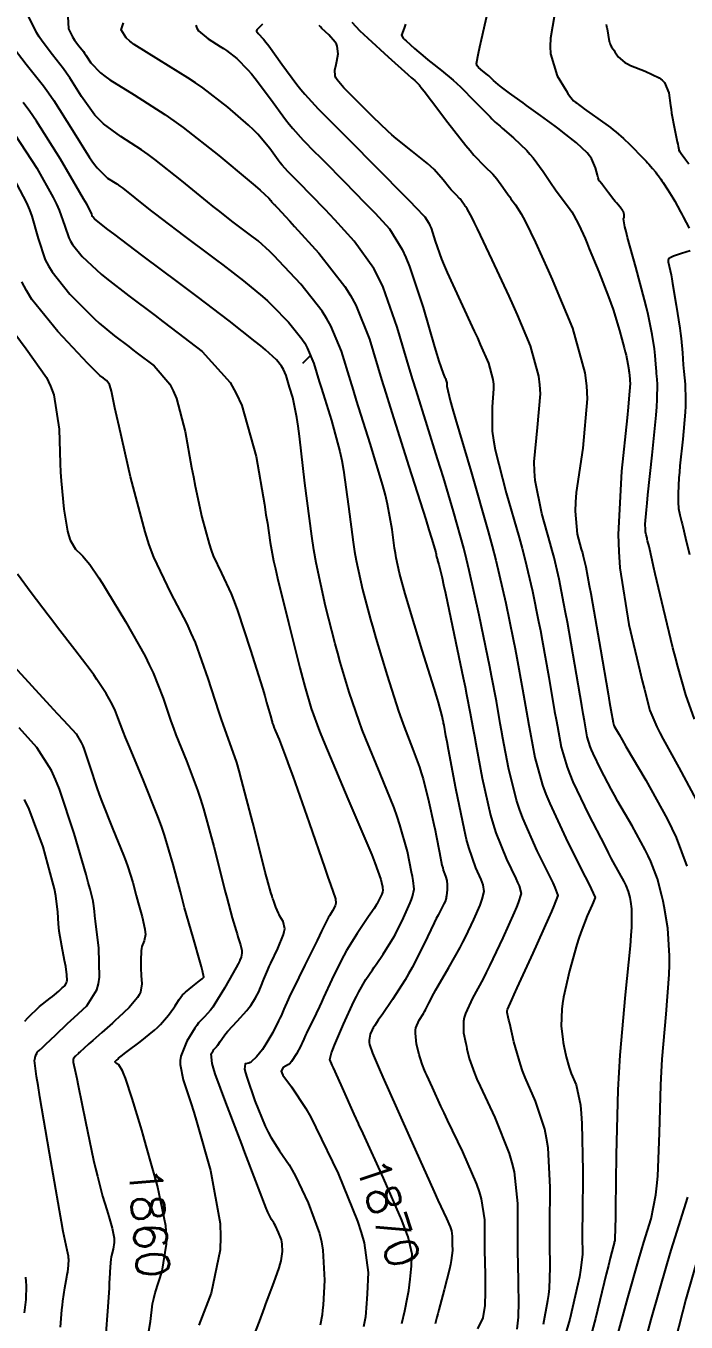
# Model space of a CAD drawing. Header units: metres. Extents: x 837117 to 838479, y 1189012 to 1191015.
# Drawn here: x 838071.7 to 838148.6, y 1189510.7 to 1189661.6 of the extents above; entities that cross this region are included whole.
import ezdxf

# ---------------------------------------------------------------- set-up
doc = ezdxf.new("R2010")
doc.units = ezdxf.units.M
doc.header["$LTSCALE"] = 0.3
for name, color, linetype in [('COTAS 10', 1, 'Continuous'), ('COTAS INT', 252, 'Continuous'), ('DRENAJE', 5, 'Continuous')]:
    doc.layers.add(name, color=color, linetype=linetype)
doc.styles.get("Standard").update_dxf_attribs({"font": 'simplex.shx'})

msp = doc.modelspace()

# ---------------------------------------------------------------- linework, layer by layer
at = {"layer": 'COTAS 10'}
for points in [[(838149.57, 1189580.88), (838148.56, 1189583.71), (838147.62, 1189587.01), (838147.34, 1189588.07), (838147.05, 1189589.18), (838145.95, 1189593.71), (838144.99, 1189597.82), (838144.79, 1189598.67), (838144.62, 1189599.4), (838144.26, 1189600.99), (838144.1, 1189601.66), (838144.06, 1189601.81), (838144.03, 1189601.95), (838143.92, 1189602.33), (838143.86, 1189602.7), (838143.84, 1189602.82), (838143.84, 1189602.97), (838143.83, 1189603.59), (838143.96, 1189605.24), (838144.03, 1189606.04), (838144.13, 1189606.99), (838144.62, 1189611.62), (838145.08, 1189616.29), (838145.16, 1189617.26), (838145.22, 1189618.1), (838145.26, 1189619.94), (838145.17, 1189620.85), (838145.14, 1189621.09), (838145.12, 1189621.34), (838145.07, 1189622.2), (838144.97, 1189623.24), (838144.93, 1189623.6), (838144.88, 1189623.99), (838144.62, 1189625.66), (838144.15, 1189627.99), (838143.95, 1189628.81), (838143.73, 1189629.7), (838142.71, 1189633.5), (838141.76, 1189636.97), (838141.59, 1189637.64), (838141.46, 1189638.19), (838141.29, 1189639.12), (838141.36, 1189639.28), (838141.37, 1189639.33), (838141.38, 1189639.39), (838141.38, 1189639.64), (838141.29, 1189639.93), (838141.24, 1189640.02), (838141.19, 1189640.12), (838140.89, 1189640.5), (838140.47, 1189641), (838140.33, 1189641.17), (838140.18, 1189641.36), (838139.54, 1189642.18), (838138.97, 1189642.93), (838138.85, 1189643.08), (838138.76, 1189643.21), (838138.5, 1189643.53), (838138.47, 1189643.57), (838138.42, 1189643.65), (838138.33, 1189643.92), (838138.29, 1189644.06), (838138.25, 1189644.23), (838138.04, 1189645.08), (838137.55, 1189646.17), (838137.32, 1189646.48), (838137.06, 1189646.8), (838135.8, 1189647.99), (838134.24, 1189649.23), (838133.8, 1189649.57), (838133.34, 1189649.92), (838131.63, 1189651.18), (838130.01, 1189652.34), (838129.61, 1189652.63), (838129.23, 1189652.9), (838128.03, 1189653.76), (838127.09, 1189654.45), (838126.88, 1189654.61), (838126.69, 1189654.77), (838126.16, 1189655.24), (838125.73, 1189655.65), (838125.6, 1189655.77), (838125.46, 1189655.89), (838124.9, 1189656.34), (838124.42, 1189656.75), (838124.33, 1189656.85), (838124.26, 1189656.94), (838124.16, 1189657.2), (838124.41, 1189658.44), (838124.57, 1189659.15), (838124.76, 1189660.01), (838125.76, 1189664.44)], [(838091.5, 1189661.68), (838091.63, 1189661.35), (838091.81, 1189661.04), (838092.93, 1189660.08), (838094.35, 1189659.21), (838094.72, 1189658.96), (838095.07, 1189658.72), (838096.28, 1189657.79), (838097.57, 1189656.5), (838097.99, 1189656.02), (838098.42, 1189655.49), (838100.2, 1189653.11), (838101.96, 1189650.7), (838102.38, 1189650.16), (838102.78, 1189649.66), (838104, 1189648.28), (838105.36, 1189646.91), (838105.86, 1189646.42), (838106.4, 1189645.87), (838108.77, 1189643.48), (838111.22, 1189640.97), (838111.81, 1189640.36), (838112.37, 1189639.78), (838114.06, 1189637.96), (838115.54, 1189635.58), (838115.96, 1189634.65), (838116.38, 1189633.59), (838117.96, 1189628.81), (838119.29, 1189624.25), (838119.56, 1189623.34), (838119.79, 1189622.58), (838120.28, 1189621.13), (838120.46, 1189620.72), (838120.51, 1189620.63), (838120.55, 1189620.54), (838120.66, 1189620.27), (838120.72, 1189620.05), (838120.73, 1189619.99), (838120.73, 1189619.92), (838120.71, 1189619.67), (838121.12, 1189617.99), (838121.39, 1189617.01), (838121.73, 1189615.82), (838123.54, 1189609.67), (838125.53, 1189602.72), (838125.99, 1189601.02), (838126.41, 1189599.41), (838127.6, 1189594.39), (838128.46, 1189590.18), (838128.67, 1189589.08), (838128.88, 1189588.01), (838129.53, 1189584.39), (838130.11, 1189581.08), (838130.27, 1189580.2), (838130.42, 1189579.35), (838130.95, 1189576.42), (838131.86, 1189573.2), (838132.25, 1189572.16), (838132.7, 1189571.05), (838134.81, 1189566.53), (838136.82, 1189562.53), (838137.2, 1189561.77), (838137.51, 1189561.14), (838138, 1189560.11), (838137.85, 1189559.73), (838137.76, 1189559.52), (838137.65, 1189559.27), (838137.07, 1189557.99), (838136.31, 1189556.04), (838136.09, 1189555.38), (838135.87, 1189554.65), (838135.01, 1189551.58), (838134.32, 1189548.5), (838134.2, 1189547.77), (838134.11, 1189547.1), (838134.05, 1189545.15), (838134.22, 1189543.64), (838134.28, 1189543.24), (838134.34, 1189542.86), (838134.6, 1189541.56), (838134.96, 1189540.32), (838135.08, 1189539.97), (838135.21, 1189539.61), (838135.79, 1189538.3), (838136.29, 1189535.96), (838136.38, 1189534.96), (838136.45, 1189533.79), (838136.54, 1189528.3), (838136.5, 1189522.85), (838136.49, 1189521.72), (838136.49, 1189520.74), (838136.5, 1189518.57), (838136.3, 1189516.73), (838136.16, 1189515.97), (838135.98, 1189515.09), (838135.06, 1189511.02), (838133.8, 1189506.79)], [(838115.5, 1189510.54), (838115.85, 1189511.99), (838116.16, 1189513.57), (838116.23, 1189513.97), (838116.29, 1189514.36), (838116.46, 1189515.67), (838116.58, 1189516.86), (838116.61, 1189517.18), (838116.63, 1189517.5), (838116.69, 1189518.61), (838116.21, 1189520.63), (838115.89, 1189521.52), (838115.48, 1189522.55), (838113.34, 1189527.46), (838110.98, 1189532.63), (838110.49, 1189533.7), (838110.44, 1189533.81), (838109.95, 1189534.9), (838108.58, 1189537.94), (838107.71, 1189539.88), (838107.53, 1189540.27), (838107.39, 1189540.6), (838107.1, 1189541.25), (838107.29, 1189542.03), (838107.44, 1189542.44), (838107.63, 1189542.93), (838108.68, 1189545.39), (838109.9, 1189548.01), (838110.19, 1189548.6), (838110.47, 1189549.14), (838111.31, 1189550.58), (838112.06, 1189551.68), (838112.28, 1189552), (838112.5, 1189552.32), (838113.33, 1189553.54), (838114.22, 1189554.94), (838114.47, 1189555.39), (838114.73, 1189555.85), (838115.68, 1189557.74), (838116.46, 1189559.5), (838116.61, 1189559.88), (838116.73, 1189560.23), (838116.93, 1189561.09), (838116.81, 1189562.11), (838116.73, 1189562.55), (838116.63, 1189563.06), (838116.13, 1189565.46), (838115.26, 1189568.57), (838114.94, 1189569.54), (838114.58, 1189570.54), (838112.96, 1189574.54), (838111.28, 1189578.6), (838110.88, 1189579.65), (838110.5, 1189580.66), (838109.34, 1189584.04), (838108.32, 1189587.5), (838108.03, 1189588.56), (838107.72, 1189589.67), (838106.59, 1189594.04), (838105.52, 1189599.07), (838105.25, 1189600.59), (838105, 1189602.17), (838104.21, 1189608.34), (838103.57, 1189613.84), (838103.41, 1189615.01), (838103.26, 1189616.01), (838102.79, 1189618.34), (838102.42, 1189619.52), (838102.33, 1189619.8), (838102.25, 1189620.07), (838102.01, 1189620.88), (838101.71, 1189621.58), (838101.6, 1189621.78), (838101.47, 1189621.98), (838100.88, 1189622.73), (838099.62, 1189623.88), (838099.07, 1189624.34), (838098.43, 1189624.86), (838095.39, 1189627.24), (838091.66, 1189630.08), (838090.58, 1189630.9), (838089.49, 1189631.72), (838085.39, 1189634.8), (838081.95, 1189637.38), (838081.28, 1189637.89), (838080.72, 1189638.32), (838079.71, 1189639.12), (838079.53, 1189639.36), (838079.49, 1189639.42), (838079.45, 1189639.49), (838079.38, 1189639.71), (838078.8, 1189640.83), (838078.44, 1189641.45), (838078.01, 1189642.21), (838075.75, 1189646.08), (838072.95, 1189650.51), (838072.19, 1189651.62), (838071.42, 1189652.68)], [(838085.89, 1189508.71), (838086.22, 1189510.76), (838086.47, 1189512.83), (838086.6, 1189513.45), (838086.76, 1189514.1), (838087.58, 1189516.61), (838088.11, 1189519.75), (838088.09, 1189520.79), (838088, 1189521.9), (838087.05, 1189526.53), (838085.74, 1189531.21), (838085.41, 1189532.35), (838085.21, 1189533.03), (838085.1, 1189533.42), (838084.1, 1189536.73), (838083.32, 1189539.07), (838083.14, 1189539.54), (838082.98, 1189539.92), (838082.54, 1189540.64), (838082.28, 1189540.81), (838082.23, 1189540.85), (838082.19, 1189540.88), (838082.11, 1189540.96), (838082.13, 1189541.02), (838082.14, 1189541.04), (838082.16, 1189541.06), (838082.24, 1189541.14), (838082.35, 1189541.24), (838082.38, 1189541.26), (838082.41, 1189541.29), (838082.52, 1189541.4), (838082.97, 1189541.76), (838083.22, 1189541.95), (838083.52, 1189542.18), (838085.04, 1189543.33), (838086.68, 1189544.66), (838087.06, 1189545), (838087.39, 1189545.32), (838088.33, 1189546.4), (838088.95, 1189547.29), (838089.09, 1189547.5), (838089.22, 1189547.7), (838089.57, 1189548.26), (838089.97, 1189548.77), (838090.13, 1189548.93), (838090.31, 1189549.1), (838091.16, 1189549.8), (838091.95, 1189550.42), (838092.1, 1189550.54), (838092.23, 1189550.65), (838092.45, 1189550.84), (838092.27, 1189551.58), (838092.15, 1189552.03), (838092, 1189552.58), (838091.18, 1189555.46), (838090.2, 1189558.92), (838089.95, 1189559.85), (838089.71, 1189560.76), (838088.88, 1189563.95), (838087.87, 1189567.36), (838087.5, 1189568.42), (838087.1, 1189569.53), (838085.33, 1189573.95), (838083.67, 1189577.92), (838083.33, 1189578.75), (838083.04, 1189579.46), (838082.44, 1189581.06), (838082.07, 1189581.99), (838081.93, 1189582.29), (838081.77, 1189582.61), (838081.06, 1189583.88), (838080, 1189585.51), (838079.62, 1189586.04), (838079.21, 1189586.61), (838077.42, 1189588.97), (838075.41, 1189591.56), (838074.86, 1189592.28), (838074.31, 1189593), (838072.33, 1189595.6), (838070.73, 1189597.75)]]:
    msp.add_lwpolyline(points, dxfattribs=at)
at = {"layer": 'COTAS INT'}
for points in [[(838133.49, 1189664.26), (838132.79, 1189660.17), (838132.76, 1189659.21), (838132.8, 1189658.33), (838133.56, 1189655.77), (838134.6, 1189654.06), (838134.82, 1189653.72), (838135.02, 1189653.44), (838135.48, 1189652.87), (838135.74, 1189652.68), (838135.81, 1189652.63), (838135.87, 1189652.59), (838136.05, 1189652.44), (838136.5, 1189652.11), (838136.72, 1189651.95), (838136.99, 1189651.76), (838138.32, 1189650.81), (838139.76, 1189649.76), (838140.1, 1189649.5), (838140.4, 1189649.26), (838141.29, 1189648.49), (838142.02, 1189647.78), (838142.44, 1189647.37), (838143.21, 1189646.57), (838143.92, 1189645.83), (838144.08, 1189645.65), (838144.24, 1189645.48), (838144.68, 1189644.98), (838145, 1189644.59), (838145.08, 1189644.5), (838145.15, 1189644.41), (838145.37, 1189644.14), (838145.64, 1189643.74), (838145.75, 1189643.57), (838145.88, 1189643.39), (838146.45, 1189642.51), (838147.03, 1189641.59), (838147.16, 1189641.38), (838147.27, 1189641.18), (838147.58, 1189640.6), (838147.93, 1189639.93), (838148.07, 1189639.67), (838148.22, 1189639.38), (838148.94, 1189638.06)], [(838124.34, 1189509.89), (838124.95, 1189511.17), (838125.17, 1189512.6), (838125.2, 1189513.13), (838125.23, 1189513.71), (838125.22, 1189516.27), (838125.16, 1189519.01), (838125.15, 1189519.71), (838125.15, 1189520.38), (838125.15, 1189522.58), (838124.76, 1189525.03), (838124.52, 1189525.86), (838124.21, 1189526.75), (838122.58, 1189530.51), (838120.81, 1189534.2), (838120.41, 1189535.05), (838120.04, 1189535.82), (838119.04, 1189538), (838118.4, 1189539.43), (838118.26, 1189539.75), (838118.14, 1189540.02), (838117.84, 1189540.7), (838117.64, 1189541.32), (838117.57, 1189541.56), (838117.5, 1189541.83), (838117.21, 1189543.06), (838117.06, 1189544.34), (838117.08, 1189544.66), (838117.12, 1189544.95), (838117.49, 1189545.84), (838117.99, 1189546.61), (838118.12, 1189546.83), (838118.24, 1189547.04), (838118.64, 1189547.82), (838119.22, 1189548.93), (838119.45, 1189549.35), (838119.72, 1189549.82), (838120.94, 1189551.96), (838122.26, 1189554.31), (838122.58, 1189554.92), (838122.89, 1189555.52), (838123.88, 1189557.55), (838124.59, 1189559.22), (838124.73, 1189559.59), (838124.85, 1189559.92), (838125.06, 1189560.8), (838124.94, 1189561.61), (838124.85, 1189561.9), (838124.74, 1189562.22), (838124.11, 1189563.59), (838123.28, 1189565.94), (838123.02, 1189566.88), (838122.77, 1189567.94), (838121.77, 1189572.79), (838120.92, 1189577.36), (838120.76, 1189578.24), (838120.62, 1189578.96), (838120.4, 1189580.18), (838120.35, 1189580.43), (838120.33, 1189580.54), (838120.3, 1189580.66), (838120.18, 1189581.23), (838119.74, 1189582.82), (838119.51, 1189583.59), (838119.24, 1189584.49), (838117.87, 1189588.92), (838116.45, 1189593.55), (838116.15, 1189594.57), (838115.88, 1189595.49), (838115.21, 1189597.87), (838114.83, 1189599.67), (838114.74, 1189600.21), (838114.65, 1189600.78), (838114.36, 1189602.98), (838113.82, 1189605.93), (838113.57, 1189606.96), (838113.27, 1189608.1), (838111.8, 1189612.98), (838110.22, 1189617.97), (838109.85, 1189619.17), (838109.5, 1189620.3), (838108.48, 1189623.71), (838107.24, 1189626.67), (838106.76, 1189627.51), (838106.21, 1189628.37), (838103.71, 1189631.52), (838101.18, 1189634.25), (838100.62, 1189634.83), (838100.11, 1189635.34), (838098.76, 1189636.57), (838097.72, 1189637.36), (838097.42, 1189637.59), (838097.1, 1189637.83), (838095.86, 1189638.76), (838094.15, 1189640.09), (838093.54, 1189640.58), (838092.86, 1189641.13), (838089.88, 1189643.56), (838086.73, 1189646.05), (838085.94, 1189646.63), (838085.19, 1189647.17), (838082.78, 1189648.72), (838080.75, 1189650.19), (838080.25, 1189650.68), (838079.76, 1189651.2), (838078.21, 1189653.36), (838076.83, 1189655.56), (838076.46, 1189656.1), (838076.09, 1189656.61), (838074.81, 1189658.21), (838073.6, 1189659.8), (838073.27, 1189660.31), (838072.96, 1189660.84), (838071.88, 1189663.03)], [(838076.59, 1189662.69), (838076.68, 1189661.24), (838077.13, 1189660.34), (838077.25, 1189660.13), (838077.39, 1189659.92), (838077.88, 1189659.27), (838078.41, 1189658.61), (838078.56, 1189658.41), (838078.71, 1189658.19), (838079.27, 1189657.29), (838080.39, 1189656.13), (838080.9, 1189655.74), (838081.49, 1189655.32), (838084.33, 1189653.56), (838087.9, 1189651.3), (838088.95, 1189650.56), (838090.04, 1189649.77), (838094.19, 1189646.51), (838097.73, 1189643.57), (838098.42, 1189642.98), (838098.99, 1189642.49), (838100.02, 1189641.53), (838100.23, 1189641.25), (838100.28, 1189641.19), (838100.32, 1189641.13), (838100.47, 1189640.97), (838100.63, 1189640.81), (838100.69, 1189640.75), (838100.75, 1189640.69), (838101.03, 1189640.41), (838101.96, 1189639.4), (838102.43, 1189638.88), (838103, 1189638.26), (838105.84, 1189635.12), (838108.84, 1189631.27), (838109.51, 1189630.19), (838110.12, 1189629.1), (838111.72, 1189625.12), (838113.13, 1189620.41), (838113.61, 1189618.85), (838114.12, 1189617.19), (838116.31, 1189610.29), (838118.27, 1189604.14), (838118.64, 1189602.94), (838118.95, 1189601.97), (838119.44, 1189600.29), (838119.47, 1189600.08), (838119.48, 1189600.02), (838119.49, 1189599.97), (838119.53, 1189599.79), (838119.59, 1189599.55), (838119.62, 1189599.46), (838119.65, 1189599.36), (838119.79, 1189598.9), (838120.17, 1189597.32), (838120.34, 1189596.51), (838120.55, 1189595.54), (838121.58, 1189590.7), (838122.62, 1189585.71), (838122.84, 1189584.66), (838123.03, 1189583.74), (838123.44, 1189581.58), (838123.78, 1189579.67), (838123.93, 1189578.9), (838124.09, 1189578.02), (838124.83, 1189574), (838125.8, 1189569.69), (838126.1, 1189568.64), (838126.42, 1189567.65), (838127.68, 1189564.57), (838128.76, 1189562.32), (838128.97, 1189561.85), (838129.13, 1189561.46), (838129.37, 1189560.57), (838129.02, 1189559.51), (838128.82, 1189559), (838128.56, 1189558.39), (838127.24, 1189555.42), (838125.7, 1189552.16), (838125.31, 1189551.38), (838124.94, 1189550.64), (838123.72, 1189548.39), (838122.88, 1189546.6), (838122.74, 1189546.15), (838122.65, 1189545.73), (838122.65, 1189544.35), (838122.92, 1189543.14), (838123, 1189542.82), (838123.07, 1189542.5), (838123.33, 1189541.39), (838123.94, 1189539.67), (838124.23, 1189538.97), (838124.59, 1189538.17), (838126.31, 1189534.49), (838127.99, 1189530.33), (838128.3, 1189529.24), (838128.56, 1189528.16), (838128.94, 1189524.49), (838128.94, 1189520.97), (838128.94, 1189520), (838128.95, 1189519.02), (838129.02, 1189515.51), (838129.05, 1189512.5), (838129.04, 1189511.85), (838129.02, 1189511.27), (838128.86, 1189509.86)], [(838109.68, 1189662.05), (838110.61, 1189661.04), (838111.03, 1189660.63), (838111.53, 1189660.16), (838113.91, 1189658), (838116.19, 1189655.95), (838116.63, 1189655.56), (838116.98, 1189655.24), (838117.53, 1189654.69), (838117.55, 1189654.62), (838117.57, 1189654.6), (838117.58, 1189654.57), (838117.69, 1189654.48), (838118.26, 1189653.79), (838118.57, 1189653.38), (838118.94, 1189652.89), (838120.86, 1189650.35), (838122.94, 1189647.66), (838123.43, 1189647.07), (838123.87, 1189646.55), (838125.15, 1189645.23), (838126.09, 1189644.33), (838126.32, 1189644.07), (838126.55, 1189643.81), (838127.26, 1189642.83), (838127.88, 1189641.91), (838128.04, 1189641.68), (838128.19, 1189641.46), (838128.71, 1189640.78), (838129.37, 1189639.73), (838129.61, 1189639.29), (838129.88, 1189638.78), (838131.06, 1189636.39), (838132.53, 1189633.13), (838132.99, 1189632.08), (838133.47, 1189630.96), (838135.37, 1189626.39), (838136.79, 1189621.2), (838136.97, 1189619.7), (838137.05, 1189618.17), (838136.56, 1189612.42), (838135.79, 1189607.27), (838135.69, 1189606.13), (838135.65, 1189605.1), (838135.88, 1189602.42), (838136.38, 1189600.68), (838136.5, 1189600.25), (838136.6, 1189599.85), (838136.9, 1189598.6), (838137.3, 1189596.46), (838137.47, 1189595.5), (838137.67, 1189594.39), (838138.6, 1189589.03), (838139.49, 1189583.83), (838139.67, 1189582.82), (838139.81, 1189581.98), (838140.08, 1189580.51), (838140.14, 1189580.28), (838140.15, 1189580.23), (838140.16, 1189580.19), (838140.19, 1189580.08), (838140.77, 1189579.08), (838141.13, 1189578.47), (838141.57, 1189577.71), (838143.89, 1189573.78), (838146.37, 1189569.28), (838146.92, 1189568.17), (838147.41, 1189567.11), (838148.68, 1189563.78)], [(838131.96, 1189510.44), (838132.5, 1189513.18), (838132.6, 1189513.91), (838132.68, 1189514.61), (838132.76, 1189517.04), (838132.72, 1189519.88), (838132.72, 1189520.86), (838132.72, 1189521.91), (838132.74, 1189526.4), (838132.51, 1189530.98), (838132.34, 1189532.09), (838132.14, 1189533.15), (838131.05, 1189536.4), (838129.83, 1189539.18), (838129.55, 1189539.93), (838129.29, 1189540.68), (838128.53, 1189543.32), (838128.04, 1189545.43), (838127.95, 1189545.83), (838127.87, 1189546.17), (838127.75, 1189546.74), (838127.75, 1189546.84), (838127.75, 1189546.88), (838127.76, 1189546.92), (838127.8, 1189547.08), (838128.28, 1189548.2), (838128.57, 1189548.84), (838128.92, 1189549.62), (838130.76, 1189553.65), (838132.59, 1189557.7), (838132.94, 1189558.5), (838133.22, 1189559.15), (838133.68, 1189560.34), (838133.32, 1189561.3), (838133.09, 1189561.81), (838132.79, 1189562.43), (838131.25, 1189565.55), (838129.56, 1189569.35), (838129.18, 1189570.4), (838128.83, 1189571.44), (838127.89, 1189575.21), (838127.25, 1189578.68), (838127.09, 1189579.55), (838126.95, 1189580.37), (838126.49, 1189582.99), (838125.94, 1189585.94), (838125.73, 1189586.98), (838125.51, 1189588.11), (838124.5, 1189592.99), (838123.34, 1189598.18), (838123.01, 1189599.51), (838122.69, 1189600.8), (838121.51, 1189605.07), (838120.32, 1189609.02), (838119.98, 1189610.11), (838119.65, 1189611.19), (838118.42, 1189615.07), (838117.14, 1189619.18), (838116.77, 1189620.4), (838116.39, 1189621.67), (838114.96, 1189626.54), (838113.3, 1189631.19), (838112.77, 1189632.31), (838112.21, 1189633.36), (838109.95, 1189636.54), (838107.68, 1189639.02), (838107.12, 1189639.62), (838106.59, 1189640.19), (838104.9, 1189641.94), (838103.57, 1189643.28), (838103.27, 1189643.58), (838103, 1189643.86), (838102.23, 1189644.63), (838101.55, 1189645.39), (838101.33, 1189645.67), (838101.09, 1189645.98), (838100.11, 1189647.32), (838098.71, 1189648.99), (838098.2, 1189649.5), (838097.65, 1189650.04), (838095.23, 1189652.15), (838092.33, 1189654.37), (838091.47, 1189654.97), (838090.59, 1189655.56), (838087.18, 1189657.66), (838084.33, 1189659.44), (838083.81, 1189659.83), (838083.39, 1189660.19), (838082.83, 1189661.12), (838083.07, 1189661.95)], [(838099.26, 1189661.81), (838098.87, 1189661.41), (838098.59, 1189661.12), (838098.57, 1189661.04), (838098.57, 1189660.97), (838098.76, 1189660.73), (838099.39, 1189660.04), (838099.67, 1189659.69), (838099.99, 1189659.26), (838101.52, 1189657.15), (838103.28, 1189654.78), (838103.74, 1189654.2), (838104.2, 1189653.65), (838105.76, 1189651.94), (838107.73, 1189649.97), (838108.44, 1189649.25), (838109.22, 1189648.46), (838112.64, 1189645.01), (838115.85, 1189641.76), (838116.5, 1189641.1), (838117.05, 1189640.53), (838118.17, 1189639.37), (838118.63, 1189638.64), (838118.75, 1189638.35), (838118.89, 1189638.03), (838119.37, 1189636.55), (838120.12, 1189634.43), (838120.42, 1189633.7), (838120.76, 1189632.9), (838122.31, 1189629.5), (838123.91, 1189626.07), (838124.28, 1189625.26), (838124.62, 1189624.51), (838125.56, 1189622.31), (838126.08, 1189620.44), (838126.14, 1189619.89), (838126.17, 1189619.34), (838126, 1189617.25), (838126.01, 1189614.41), (838126.16, 1189613.38), (838126.37, 1189612.25), (838127.65, 1189607.25), (838129.15, 1189602.04), (838129.49, 1189600.76), (838129.81, 1189599.55), (838130.7, 1189595.79), (838131.41, 1189592.25), (838131.61, 1189591.19), (838131.82, 1189590.09), (838132.58, 1189585.79), (838133.27, 1189581.78), (838133.44, 1189580.86), (838133.59, 1189580.01), (838134.02, 1189577.63), (838134.72, 1189575.3), (838135.04, 1189574.49), (838135.41, 1189573.6), (838137.23, 1189569.78), (838139.1, 1189566.12), (838139.51, 1189565.33), (838139.87, 1189564.64), (838140.8, 1189562.95), (838141.34, 1189561.97), (838141.45, 1189561.73), (838141.56, 1189561.51), (838141.83, 1189560.8), (838142.01, 1189560.11), (838142.05, 1189559.9), (838142.1, 1189559.67), (838142.24, 1189558.79), (838142.21, 1189556.68), (838142.14, 1189555.68), (838142.05, 1189554.51), (838141.49, 1189548.79), (838140.88, 1189541.75), (838140.76, 1189539.74), (838140.65, 1189537.71), (838140.44, 1189530.17), (838140.36, 1189523.95), (838140.34, 1189522.75), (838140.33, 1189521.78), (838140.28, 1189520.17), (838140.22, 1189520), (838140.21, 1189519.94), (838140.19, 1189519.88), (838140.11, 1189519.6), (838139.74, 1189518.11), (838139.54, 1189517.28), (838139.29, 1189516.27), (838138.03, 1189511.1), (838136.6, 1189505.77)], [(838140.56, 1189508.96), (838141.8, 1189513.51), (838143.08, 1189518.01), (838143.38, 1189519.05), (838143.66, 1189520), (838144.5, 1189522.7), (838145.07, 1189525.51), (838145.19, 1189526.54), (838145.29, 1189527.68), (838145.48, 1189532.7), (838145.63, 1189538.3), (838145.71, 1189539.81), (838145.8, 1189541.3), (838146.25, 1189546.53), (838146.61, 1189551.17), (838146.65, 1189552.29), (838146.65, 1189553.34), (838146.44, 1189556.53), (838146.02, 1189559.06), (838145.89, 1189559.7), (838145.76, 1189560.31), (838145.25, 1189562.29), (838144.48, 1189564.32), (838144.17, 1189564.97), (838143.83, 1189565.66), (838142.29, 1189568.45), (838140.64, 1189571.3), (838140.23, 1189572.03), (838139.85, 1189572.73), (838138.65, 1189575.01), (838137.76, 1189576.87), (838137.58, 1189577.31), (838137.42, 1189577.7), (838137.08, 1189578.84), (838136.75, 1189580.68), (838136.61, 1189581.51), (838136.44, 1189582.49), (838135.63, 1189587.2), (838134.76, 1189592.16), (838134.55, 1189593.29), (838134.36, 1189594.32), (838133.8, 1189597.2), (838133.21, 1189599.7), (838133, 1189600.51), (838132.77, 1189601.36), (838131.77, 1189604.84), (838131.01, 1189608.68), (838130.93, 1189609.75), (838130.9, 1189610.84), (838131.28, 1189614.84), (838131.61, 1189618.75), (838131.55, 1189619.8), (838131.43, 1189620.82), (838130.47, 1189624.35), (838128.94, 1189627.95), (838128.47, 1189629.02), (838127.97, 1189630.12), (838126.02, 1189634.35), (838124.29, 1189637.95), (838123.95, 1189638.66), (838123.66, 1189639.24), (838123.11, 1189640.28), (838122.92, 1189640.52), (838122.87, 1189640.6), (838122.81, 1189640.68), (838122.59, 1189641.01), (838122.34, 1189641.36), (838122.26, 1189641.45), (838122.17, 1189641.54), (838121.84, 1189641.87), (838121.38, 1189642.34), (838121.22, 1189642.52), (838121.05, 1189642.73), (838120.31, 1189643.69), (838119.25, 1189644.88), (838118.88, 1189645.23), (838118.47, 1189645.59), (838116.74, 1189646.99), (838114.84, 1189648.49), (838114.34, 1189648.91), (838113.84, 1189649.35), (838112.14, 1189650.97), (838110.61, 1189652.51), (838110.23, 1189652.89), (838109.87, 1189653.25), (838108.73, 1189654.4), (838107.95, 1189655.33), (838107.81, 1189655.56), (838107.72, 1189655.78), (838107.67, 1189656.45), (838107.85, 1189657.09), (838107.89, 1189657.29), (838107.93, 1189657.5), (838108.06, 1189658.34), (838107.96, 1189659.23), (838107.87, 1189659.47), (838107.73, 1189659.71), (838107, 1189660.55), (838106.19, 1189661.3), (838106.01, 1189661.48), (838105.85, 1189661.64)], [(838115.93, 1189661.8), (838115.74, 1189661.33), (838115.43, 1189660.5), (838115.65, 1189660.18), (838115.8, 1189660.03), (838115.98, 1189659.85), (838116.96, 1189658.97), (838118.19, 1189657.93), (838118.53, 1189657.65), (838118.87, 1189657.38), (838120.1, 1189656.4), (838121.45, 1189655.27), (838121.87, 1189654.89), (838122.3, 1189654.49), (838124, 1189652.81), (838125.46, 1189651.31), (838125.75, 1189651.02), (838125.98, 1189650.78), (838126.37, 1189650.4), (838126.72, 1189650.09), (838126.93, 1189649.92), (838127.18, 1189649.7), (838128.5, 1189648.56), (838130.02, 1189647.1), (838130.4, 1189646.68), (838130.76, 1189646.25), (838131.93, 1189644.66), (838132.94, 1189643.14), (838133.2, 1189642.76), (838133.46, 1189642.4), (838134.31, 1189641.28), (838135.08, 1189640.23), (838135.28, 1189639.93), (838135.46, 1189639.61), (838136.09, 1189638.42), (838136.81, 1189636.83), (838137.05, 1189636.27), (838137.31, 1189635.65), (838138.42, 1189632.96), (838139.54, 1189630.07), (838139.81, 1189629.31), (838140.07, 1189628.58), (838140.83, 1189626.12), (838141.38, 1189624.11), (838141.49, 1189623.66), (838141.59, 1189623.26), (838141.81, 1189622.22), (838141.91, 1189621.56), (838141.93, 1189621.41), (838141.95, 1189621.27), (838141.99, 1189620.86), (838142.01, 1189620.52), (838142.03, 1189620.33), (838142.06, 1189619.98), (838141.93, 1189618.19), (838141.84, 1189617.19), (838141.71, 1189615.97), (838141.06, 1189609.76), (838140.68, 1189602.37), (838140.74, 1189600.41), (838140.86, 1189598.5), (838141.9, 1189591.9), (838143.18, 1189586.5), (838143.46, 1189585.34), (838143.72, 1189584.33), (838144.37, 1189581.9), (838145.17, 1189579.98), (838145.51, 1189579.29), (838145.9, 1189578.54), (838147.74, 1189575.27), (838149.74, 1189571.48)], [(838139.27, 1189661.75), (838139.33, 1189661.52), (838139.35, 1189661.4), (838139.38, 1189661.26), (838139.49, 1189660.53), (838139.63, 1189659.78), (838139.68, 1189659.61), (838139.72, 1189659.47), (838139.89, 1189659.13), (838140.12, 1189658.83), (838140.2, 1189658.72), (838140.29, 1189658.59), (838140.68, 1189658.01), (838141.43, 1189657.35), (838141.75, 1189657.17), (838142.11, 1189656.99), (838143.82, 1189656.33), (838145.46, 1189655.55), (838145.79, 1189655.28), (838146.05, 1189655), (838146.56, 1189653.79), (838146.75, 1189652.33), (838146.82, 1189651.89), (838146.89, 1189651.44), (838147.23, 1189649.64), (838147.54, 1189648.11), (838147.6, 1189647.81), (838147.65, 1189647.58), (838147.72, 1189647.19), (838147.73, 1189647.16), (838147.73, 1189647.16), (838147.73, 1189647.15), (838147.74, 1189647.11), (838147.86, 1189646.94), (838147.93, 1189646.84), (838148.01, 1189646.73), (838148.44, 1189646.15), (838148.89, 1189645.55)], [(838069.84, 1189659.61), (838071.74, 1189657.14), (838073.78, 1189654.6), (838074.37, 1189653.79), (838074.96, 1189652.93), (838077.14, 1189649.44), (838079.13, 1189646.27), (838079.59, 1189645.62), (838080.02, 1189645.07), (838081.24, 1189643.88), (838082.31, 1189643.19), (838082.64, 1189642.95), (838082.99, 1189642.69), (838084.39, 1189641.58), (838086.2, 1189640.14), (838086.81, 1189639.66), (838087.47, 1189639.16), (838090.23, 1189637.07), (838093.15, 1189634.89), (838093.9, 1189634.32), (838094.63, 1189633.77), (838097.07, 1189631.9), (838099.27, 1189630.1), (838099.84, 1189629.58), (838100.4, 1189629.06), (838102.29, 1189627.12), (838103.84, 1189625.17), (838104.18, 1189624.65), (838104.48, 1189624.13), (838105.25, 1189622.29), (838105.88, 1189620.18), (838106.09, 1189619.49), (838106.32, 1189618.74), (838107.3, 1189615.66), (838108.26, 1189612.05), (838108.49, 1189610.99), (838108.7, 1189609.89), (838109.29, 1189605.66), (838109.82, 1189601.47), (838109.99, 1189600.4), (838110.17, 1189599.37), (838110.9, 1189595.96), (838111.83, 1189592.5), (838112.13, 1189591.44), (838112.45, 1189590.33), (838113.77, 1189585.96), (838115.11, 1189581.82), (838115.44, 1189580.85), (838115.75, 1189579.97), (838116.73, 1189577.46), (838117.54, 1189575.3), (838117.75, 1189574.64), (838117.96, 1189573.95), (838118.64, 1189571.25), (838119.21, 1189568.6), (838119.35, 1189567.95), (838119.48, 1189567.33), (838119.86, 1189565.37), (838120.16, 1189563.89), (838120.24, 1189563.57), (838120.31, 1189563.29), (838120.55, 1189562.61), (838120.71, 1189562.11), (838120.73, 1189561.94), (838120.75, 1189561.77), (838120.75, 1189561.03), (838120.68, 1189560.33), (838120.65, 1189560.18), (838120.63, 1189560.04), (838120.52, 1189559.67), (838120.39, 1189559.4), (838120.35, 1189559.32), (838120.3, 1189559.24), (838120.13, 1189558.92), (838119.7, 1189558.08), (838119.49, 1189557.67), (838119.26, 1189557.17), (838118.09, 1189554.74), (838116.68, 1189551.95), (838116.28, 1189551.24), (838115.88, 1189550.54), (838114.41, 1189548.24), (838113.18, 1189546.47), (838112.94, 1189546.12), (838112.73, 1189545.82), (838112.33, 1189545.23), (838112.16, 1189544.94), (838112.1, 1189544.83), (838112.04, 1189544.72), (838111.8, 1189544.19), (838111.68, 1189543.49), (838111.69, 1189543.25), (838111.73, 1189543.01), (838112.06, 1189541.99), (838112.99, 1189539.82), (838113.42, 1189538.86), (838113.92, 1189537.73), (838116.33, 1189532.35), (838118.74, 1189526.97), (838119.25, 1189525.85), (838119.69, 1189524.89), (838120.68, 1189522.75), (838121.1, 1189521.77), (838121.18, 1189521.53), (838121.25, 1189521.32), (838121.35, 1189520.68), (838121.35, 1189520.1), (838121.35, 1189519.93), (838121.35, 1189519.74), (838121.37, 1189519.02), (838121.23, 1189517.85), (838121.14, 1189517.39), (838121.03, 1189516.86), (838120.41, 1189514.44), (838119.78, 1189512.11), (838119.66, 1189511.65), (838119.56, 1189511.26), (838119.36, 1189510.5)], [(838070.45, 1189648.95), (838073, 1189645.02), (838074.91, 1189641.6), (838075.29, 1189640.83), (838075.61, 1189640.14), (838076.26, 1189638.28), (838076.72, 1189636.93), (838076.92, 1189636.54), (838077.16, 1189636.16), (838078.28, 1189634.75), (838079.93, 1189633.18), (838080.5, 1189632.7), (838081.11, 1189632.19), (838083.7, 1189630.17), (838086.77, 1189627.86), (838087.68, 1189627.17), (838088.62, 1189626.46), (838092.23, 1189623.7), (838095.49, 1189620.06), (838096.21, 1189618.79), (838096.85, 1189617.41), (838098.52, 1189611.46), (838099.48, 1189605.86), (838099.67, 1189604.69), (838099.83, 1189603.69), (838100.16, 1189601.46), (838100.56, 1189599.33), (838100.77, 1189598.4), (838101.02, 1189597.31), (838102.28, 1189592.13), (838103.63, 1189586.84), (838103.93, 1189585.69), (838104.2, 1189584.67), (838104.92, 1189582.13), (838105.89, 1189579.5), (838106.32, 1189578.44), (838106.82, 1189577.22), (838109.2, 1189571.62), (838111.52, 1189566.18), (838111.98, 1189565.08), (838112.35, 1189564.14), (838113.05, 1189562.21), (838113.2, 1189561.53), (838113.22, 1189561.39), (838113.25, 1189561.27), (838113.28, 1189560.98), (838113.22, 1189560.73), (838113.19, 1189560.63), (838113.15, 1189560.52), (838112.93, 1189560.03), (838112.66, 1189559.49), (838112.59, 1189559.36), (838112.51, 1189559.24), (838112.26, 1189558.84), (838111.81, 1189558.18), (838111.61, 1189557.89), (838111.39, 1189557.55), (838110.29, 1189555.94), (838109.05, 1189553.95), (838108.73, 1189553.37), (838108.41, 1189552.79), (838107.34, 1189550.58), (838106.38, 1189548.46), (838106.14, 1189547.93), (838105.9, 1189547.42), (838105.12, 1189545.8), (838104.52, 1189544.58), (838104.4, 1189544.33), (838104.29, 1189544.11), (838104.08, 1189543.62), (838103.89, 1189543.21), (838103.81, 1189543.04), (838103.71, 1189542.84), (838103.23, 1189541.91), (838102.65, 1189541.01), (838102.48, 1189540.82), (838102.31, 1189540.67), (838101.69, 1189540.34), (838101.44, 1189539.91), (838101.52, 1189539.69), (838101.65, 1189539.42), (838102.64, 1189538.08), (838104.31, 1189535.55), (838104.88, 1189534.53), (838105.49, 1189533.36), (838108.06, 1189528), (838110.34, 1189522.42), (838110.77, 1189521.11), (838111.1, 1189519.92), (838111.57, 1189516.45), (838111.44, 1189513.97), (838111.41, 1189513.39), (838111.37, 1189512.85), (838111.24, 1189511.29), (838111.01, 1189510.15)], [(838070.25, 1189643.96), (838071.8, 1189640.98), (838072.14, 1189640.2), (838072.43, 1189639.44), (838073.15, 1189636.85), (838073.98, 1189634.36), (838074.35, 1189633.66), (838074.79, 1189632.96), (838076.85, 1189630.38), (838079.15, 1189628.04), (838079.72, 1189627.5), (838080.26, 1189626.99), (838082.02, 1189625.53), (838083.69, 1189624.28), (838084.18, 1189623.9), (838084.69, 1189623.51), (838086.66, 1189622.01), (838088.46, 1189619.89), (838088.87, 1189619.1), (838089.24, 1189618.23), (838090.25, 1189614.39), (838091.01, 1189610.18), (838091.23, 1189609.08), (838091.44, 1189608.01), (838092.22, 1189604.39), (838093.04, 1189601.3), (838093.28, 1189600.57), (838093.53, 1189599.89), (838094.48, 1189597.88), (838095.61, 1189595.49), (838095.96, 1189594.58), (838096.34, 1189593.55), (838097.88, 1189588.93), (838099.25, 1189584.5), (838099.52, 1189583.6), (838099.75, 1189582.84), (838100.21, 1189581.26), (838100.35, 1189580.7), (838100.39, 1189580.58), (838100.41, 1189580.47), (838100.49, 1189580.21), (838100.63, 1189579.85), (838100.7, 1189579.69), (838100.78, 1189579.49), (838101.19, 1189578.53), (838102.03, 1189576.35), (838102.38, 1189575.37), (838102.79, 1189574.24), (838104.69, 1189568.83), (838106.52, 1189563.55), (838106.89, 1189562.5), (838107.19, 1189561.63), (838107.76, 1189559.98), (838107.81, 1189559.47), (838107.78, 1189559.32), (838107.74, 1189559.16), (838107.43, 1189558.56), (838107.05, 1189557.97), (838106.96, 1189557.82), (838106.87, 1189557.68), (838106.64, 1189557.2), (838106.15, 1189556.18), (838105.91, 1189555.69), (838105.62, 1189555.11), (838104.21, 1189552.26), (838102.79, 1189549.37), (838102.5, 1189548.77), (838102.26, 1189548.26), (838101.75, 1189547.11), (838101.42, 1189546.34), (838101.29, 1189546.06), (838101.14, 1189545.75), (838100.45, 1189544.41), (838099.67, 1189543.04), (838099.47, 1189542.72), (838099.27, 1189542.42), (838098.57, 1189541.56), (838097.96, 1189541), (838097.82, 1189540.91), (838097.68, 1189540.83), (838097.24, 1189540.74), (838097.18, 1189540.12), (838097.28, 1189539.7), (838097.43, 1189539.19), (838098.38, 1189536.45), (838099.59, 1189533.48), (838099.91, 1189532.81), (838100.22, 1189532.21), (838101.26, 1189530.61), (838102.37, 1189528.98), (838102.72, 1189528.36), (838103.09, 1189527.67), (838104.6, 1189524.57), (838105.89, 1189521.01), (838106.12, 1189520.04), (838106.3, 1189519.07), (838106.5, 1189515.58), (838106.33, 1189512.67), (838106.27, 1189512.06), (838106.21, 1189511.53), (838105.98, 1189510.32)], [(838149.06, 1189635.39), (838148.05, 1189635.11), (838147.12, 1189634.78), (838146.94, 1189634.71), (838146.79, 1189634.64), (838146.51, 1189634.48), (838146.48, 1189634.29), (838146.49, 1189634.21), (838146.5, 1189634.11), (838146.61, 1189633.64), (838146.83, 1189632.6), (838146.92, 1189632.15), (838147.01, 1189631.62), (838147.43, 1189629.09), (838147.84, 1189626.41), (838147.92, 1189625.78), (838147.99, 1189625.21), (838148.15, 1189623.53), (838148.24, 1189622.15), (838148.27, 1189621.76), (838148.31, 1189621.36), (838148.45, 1189619.9), (838148.51, 1189618.01), (838148.49, 1189617.34), (838148.45, 1189616.62), (838148.18, 1189613.48), (838147.86, 1189610.36), (838147.8, 1189609.64), (838147.75, 1189608.99), (838147.66, 1189607.17), (838147.67, 1189605.93), (838147.69, 1189605.65), (838147.71, 1189605.39), (838147.85, 1189604.66), (838148.06, 1189603.9), (838148.13, 1189603.63), (838148.2, 1189603.32), (838148.52, 1189601.97), (838148.96, 1189600.04)], [(838098.3, 1189509.16), (838098.9, 1189510.76), (838099.49, 1189512.35), (838099.67, 1189512.83), (838099.85, 1189513.32), (838100.58, 1189515.24), (838101.21, 1189517.02), (838101.33, 1189517.44), (838101.43, 1189517.82), (838101.61, 1189518.91), (838101.56, 1189519.77), (838101.52, 1189520.01), (838101.46, 1189520.25), (838101.14, 1189521.13), (838100.77, 1189521.9), (838100.68, 1189522.08), (838100.59, 1189522.23), (838100.31, 1189522.63), (838099.88, 1189523.49), (838099.7, 1189523.93), (838099.49, 1189524.45), (838098.48, 1189527.08), (838097.22, 1189530.43), (838096.85, 1189531.41), (838096.46, 1189532.42), (838094.98, 1189536.27), (838093.77, 1189539.57), (838093.56, 1189540.24), (838093.41, 1189540.8), (838093.29, 1189541.91), (838093.51, 1189542.26), (838093.57, 1189542.34), (838093.62, 1189542.41), (838093.77, 1189542.57), (838093.94, 1189542.76), (838094, 1189542.84), (838094.06, 1189542.93), (838094.32, 1189543.36), (838094.8, 1189544.03), (838095, 1189544.27), (838095.23, 1189544.54), (838096.32, 1189545.72), (838097.43, 1189546.96), (838097.67, 1189547.26), (838097.89, 1189547.54), (838098.47, 1189548.43), (838098.86, 1189549.23), (838098.97, 1189549.46), (838099.07, 1189549.7), (838099.42, 1189550.6), (838099.87, 1189551.71), (838100.04, 1189552.09), (838100.22, 1189552.49), (838101.04, 1189554.18), (838101.71, 1189555.8), (838101.8, 1189556.16), (838101.85, 1189556.49), (838101.69, 1189557.33), (838101.3, 1189557.95), (838101.2, 1189558.13), (838101.11, 1189558.31), (838100.83, 1189559), (838100.62, 1189559.58), (838100.58, 1189559.69), (838100.55, 1189559.79), (838100.48, 1189559.97), (838100.43, 1189560.11), (838100.41, 1189560.19), (838100.38, 1189560.27), (838100.23, 1189560.7), (838099.8, 1189562.26), (838099.59, 1189563.06), (838099.34, 1189564.02), (838098.14, 1189568.82), (838096.84, 1189573.8), (838096.54, 1189574.87), (838096.27, 1189575.82), (838095.48, 1189578.14), (838094.72, 1189580.17), (838094.45, 1189580.94), (838094.17, 1189581.79), (838092.95, 1189585.6), (838091.45, 1189589.8), (838090.98, 1189590.9), (838090.5, 1189591.97), (838088.58, 1189595.6), (838086.61, 1189599.76), (838086.09, 1189601.17), (838085.59, 1189602.69), (838083.89, 1189609.08), (838082.57, 1189614.95), (838082.31, 1189616.13), (838082.09, 1189617.11), (838081.67, 1189619.08), (838081.51, 1189619.71), (838081.45, 1189619.85), (838081.38, 1189619.98), (838081.09, 1189620.33), (838080.77, 1189620.57), (838080.68, 1189620.64), (838080.6, 1189620.7), (838080.33, 1189620.9), (838079.42, 1189621.8), (838078.94, 1189622.3), (838078.36, 1189622.91), (838075.43, 1189626), (838072.42, 1189629.76), (838071.79, 1189630.78), (838071.25, 1189631.8)], [(838069.22, 1189627.43), (838071.76, 1189624), (838074.14, 1189620.66), (838074.6, 1189619.66), (838074.97, 1189618.63), (838075.58, 1189614.63), (838075.7, 1189610.65), (838075.75, 1189609.63), (838075.82, 1189608.64), (838076.14, 1189605.34), (838076.58, 1189602.76), (838076.72, 1189602.21), (838076.87, 1189601.74), (838077.49, 1189600.68), (838078.16, 1189600.05), (838078.34, 1189599.85), (838078.52, 1189599.66), (838079.17, 1189598.87), (838080.21, 1189597.35), (838080.63, 1189596.68), (838081.11, 1189595.91), (838083.33, 1189592.24), (838085.59, 1189588.21), (838086.09, 1189587.22), (838086.53, 1189586.28), (838087.7, 1189583.33), (838088.61, 1189580.63), (838088.89, 1189579.84), (838089.19, 1189579.04), (838090.41, 1189576.04), (838091.7, 1189572.62), (838092.04, 1189571.56), (838092.39, 1189570.45), (838093.59, 1189566.04), (838094.64, 1189561.9), (838094.89, 1189560.95), (838095.11, 1189560.1), (838095.75, 1189557.77), (838096.2, 1189556.22), (838096.31, 1189555.87), (838096.41, 1189555.54), (838096.7, 1189554.62), (838096.85, 1189553.96), (838096.87, 1189553.8), (838096.87, 1189553.64), (838096.78, 1189553.18), (838096.64, 1189552.84), (838096.61, 1189552.76), (838096.59, 1189552.7), (838096.53, 1189552.56), (838096.51, 1189552.5), (838096.51, 1189552.49), (838096.5, 1189552.48), (838096.49, 1189552.45), (838096.48, 1189552.43), (838096.47, 1189552.43), (838096.47, 1189552.42), (838096.45, 1189552.4), (838096.19, 1189551.95), (838096.03, 1189551.68), (838095.84, 1189551.34), (838094.84, 1189549.58), (838093.73, 1189547.74), (838093.47, 1189547.35), (838093.23, 1189547.01), (838092.51, 1189546.22), (838091.83, 1189545.51), (838091.62, 1189545.22), (838091.39, 1189544.9), (838090.46, 1189543.4), (838089.77, 1189541.64), (838089.7, 1189541.16), (838089.68, 1189540.67), (838090.04, 1189538.9), (838090.94, 1189536.21), (838091.27, 1189535.13), (838091.63, 1189533.91), (838093.22, 1189528.32), (838094.33, 1189522.17), (838094.39, 1189520.6), (838094.35, 1189519.08), (838093.28, 1189514.06), (838091.87, 1189510.32)], [(838070.3, 1189587.04), (838074.52, 1189582.48), (838075.37, 1189581.55), (838076.09, 1189580.77), (838077.56, 1189579.16), (838078.17, 1189578.18), (838078.34, 1189577.79), (838078.51, 1189577.36), (838079.16, 1189575.39), (838079.97, 1189572.88), (838080.25, 1189572.1), (838080.56, 1189571.29), (838081.85, 1189568.09), (838083.09, 1189565.04), (838083.36, 1189564.34), (838083.59, 1189563.69), (838084.17, 1189561.85), (838084.56, 1189560.36), (838084.67, 1189559.93), (838084.79, 1189559.49), (838085.25, 1189557.87), (838085.58, 1189556.42), (838085.61, 1189556.1), (838085.63, 1189555.81), (838085.48, 1189555.07), (838085.23, 1189554.41), (838085.19, 1189554.17), (838085.15, 1189553.91), (838085.09, 1189552.8), (838085.11, 1189551.61), (838085.13, 1189551.31), (838085.14, 1189551.02), (838085.22, 1189550.05), (838085.05, 1189549.08), (838084.91, 1189548.79), (838084.73, 1189548.49), (838083.74, 1189547.33), (838082.49, 1189546.14), (838082.15, 1189545.82), (838081.81, 1189545.5), (838080.58, 1189544.41), (838079.51, 1189543.48), (838079.27, 1189543.26), (838079.05, 1189543.07), (838078.46, 1189542.54), (838078.04, 1189542.16), (838077.93, 1189542.06), (838077.83, 1189541.97), (838077.5, 1189541.66), (838077.27, 1189541.37), (838077.24, 1189541.29), (838077.21, 1189541.22), (838077.23, 1189540.96), (838077.51, 1189539.74), (838077.65, 1189539.06), (838077.82, 1189538.24), (838078.68, 1189534.02), (838079.61, 1189529.54), (838079.83, 1189528.55), (838080.04, 1189527.66), (838080.65, 1189525.33), (838081.13, 1189523.77), (838081.25, 1189523.36), (838081.37, 1189522.96), (838081.75, 1189521.62), (838081.98, 1189520.47), (838082.01, 1189520.2), (838082.01, 1189519.94), (838081.88, 1189519.16), (838081.68, 1189518.45), (838081.63, 1189518.23), (838081.6, 1189518.01), (838081.53, 1189517.13), (838081.46, 1189515.77), (838081.43, 1189515.24), (838081.4, 1189514.65), (838081.22, 1189511.96), (838081.03, 1189509.4)], [(838075.75, 1189510.1), (838075.92, 1189512.13), (838075.97, 1189512.64), (838076.03, 1189513.12), (838076.27, 1189514.68), (838076.49, 1189515.95), (838076.54, 1189516.24), (838076.59, 1189516.51), (838076.69, 1189517.31), (838076.71, 1189517.97), (838076.7, 1189518.16), (838076.67, 1189518.35), (838076.52, 1189519.07), (838076.08, 1189521.24), (838075.87, 1189522.35), (838075.63, 1189523.69), (838074.46, 1189530.35), (838073.34, 1189536.93), (838073.14, 1189538.22), (838072.97, 1189539.27), (838072.73, 1189541.13), (838072.79, 1189541.45), (838072.81, 1189541.53), (838072.83, 1189541.6), (838072.91, 1189541.84), (838073.02, 1189542.04), (838073.05, 1189542.09), (838073.09, 1189542.14), (838073.25, 1189542.29), (838073.65, 1189542.65), (838073.84, 1189542.83), (838074.06, 1189543.04), (838075.17, 1189544.11), (838076.55, 1189545.43), (838076.94, 1189545.79), (838077.34, 1189546.16), (838078.83, 1189547.52), (838079.98, 1189549.38), (838080.16, 1189550.07), (838080.28, 1189550.83), (838080.21, 1189554.22), (838079.83, 1189557.38), (838079.76, 1189558), (838079.7, 1189558.51), (838079.58, 1189559.43), (838079.55, 1189559.61), (838079.54, 1189559.65), (838079.54, 1189559.7), (838079.53, 1189559.84), (838079.2, 1189561.1), (838078.99, 1189561.85), (838078.72, 1189562.78), (838077.35, 1189567.58), (838075.64, 1189572.73), (838075.17, 1189573.87), (838074.7, 1189574.9), (838073, 1189577.58), (838070.94, 1189579.86)], [(838071.61, 1189545.71), (838071.94, 1189546.11), (838073.3, 1189547.41), (838074.56, 1189548.38), (838074.82, 1189548.59), (838075.04, 1189548.77), (838075.54, 1189549.2), (838075.8, 1189549.45), (838075.88, 1189549.51), (838075.95, 1189549.59), (838076.24, 1189549.84), (838076.46, 1189550.2), (838076.49, 1189550.33), (838076.51, 1189550.47), (838076.5, 1189551.12), (838076.36, 1189552.08), (838076.3, 1189552.42), (838076.23, 1189552.8), (838075.9, 1189554.45), (838075.6, 1189556.19), (838075.54, 1189556.63), (838075.5, 1189557.05), (838075.45, 1189558.42), (838075.2, 1189560.33), (838075.04, 1189561.11), (838074.83, 1189561.98), (838073.75, 1189566.01), (838072.11, 1189570.4), (838071.56, 1189571.51)], [(838148.73, 1189525.23), (838147.25, 1189520.55), (838146.8, 1189519.06), (838146.33, 1189517.47), (838144.49, 1189511), (838142.91, 1189505.17), (838142.6, 1189504), (838142.36, 1189503), (838141.94, 1189501), (838141.99, 1189499.06), (838142.03, 1189498.12), (838142.09, 1189497), (838142.42, 1189491.48), (838142.82, 1189485.89), (838142.92, 1189484.72), (838143.02, 1189483.72), (838143.34, 1189481.48), (838143.99, 1189479.7), (838144.3, 1189478.99), (838144.67, 1189478.18), (838146.44, 1189474.47), (838148.23, 1189470.62), (838148.61, 1189469.73)], [(838150.09, 1189518.73), (838148.53, 1189513.34), (838147.34, 1189508.64), (838147.1, 1189507.51), (838146.9, 1189506.47), (838146.5, 1189503.34), (838146.45, 1189500.25), (838146.47, 1189499.23), (838146.5, 1189498.13), (838146.73, 1189493.57), (838147.12, 1189488.97), (838147.26, 1189487.85), (838147.41, 1189486.8), (838148.04, 1189483.57), (838148.9, 1189480.75)], [(838071.57, 1189511.77), (838071.76, 1189513.3), (838071.8, 1189514.95), (838071.77, 1189515.42), (838071.71, 1189515.9)]]:
    msp.add_lwpolyline(points, dxfattribs=at)
at = {"layer": 'DRENAJE'}
msp.add_polyline3d([(838104.91, 1189623.28, 0), (838103.91, 1189622.28, 0)], dxfattribs=at)

# ---------------------------------------------------------------- texts
at = {"layer": 'COTAS 10', "char_height": 3.8, "attachment_point": 7}
for s, insert, rotation in [('1860', (838083.66, 1189528.64), 274.7041), ('1870', (838110.06, 1189528.99), 288.32)]:
    msp.add_mtext(s, dxfattribs=dict(at, insert=insert, rotation=rotation))

doc.saveas('drawing.dxf')
